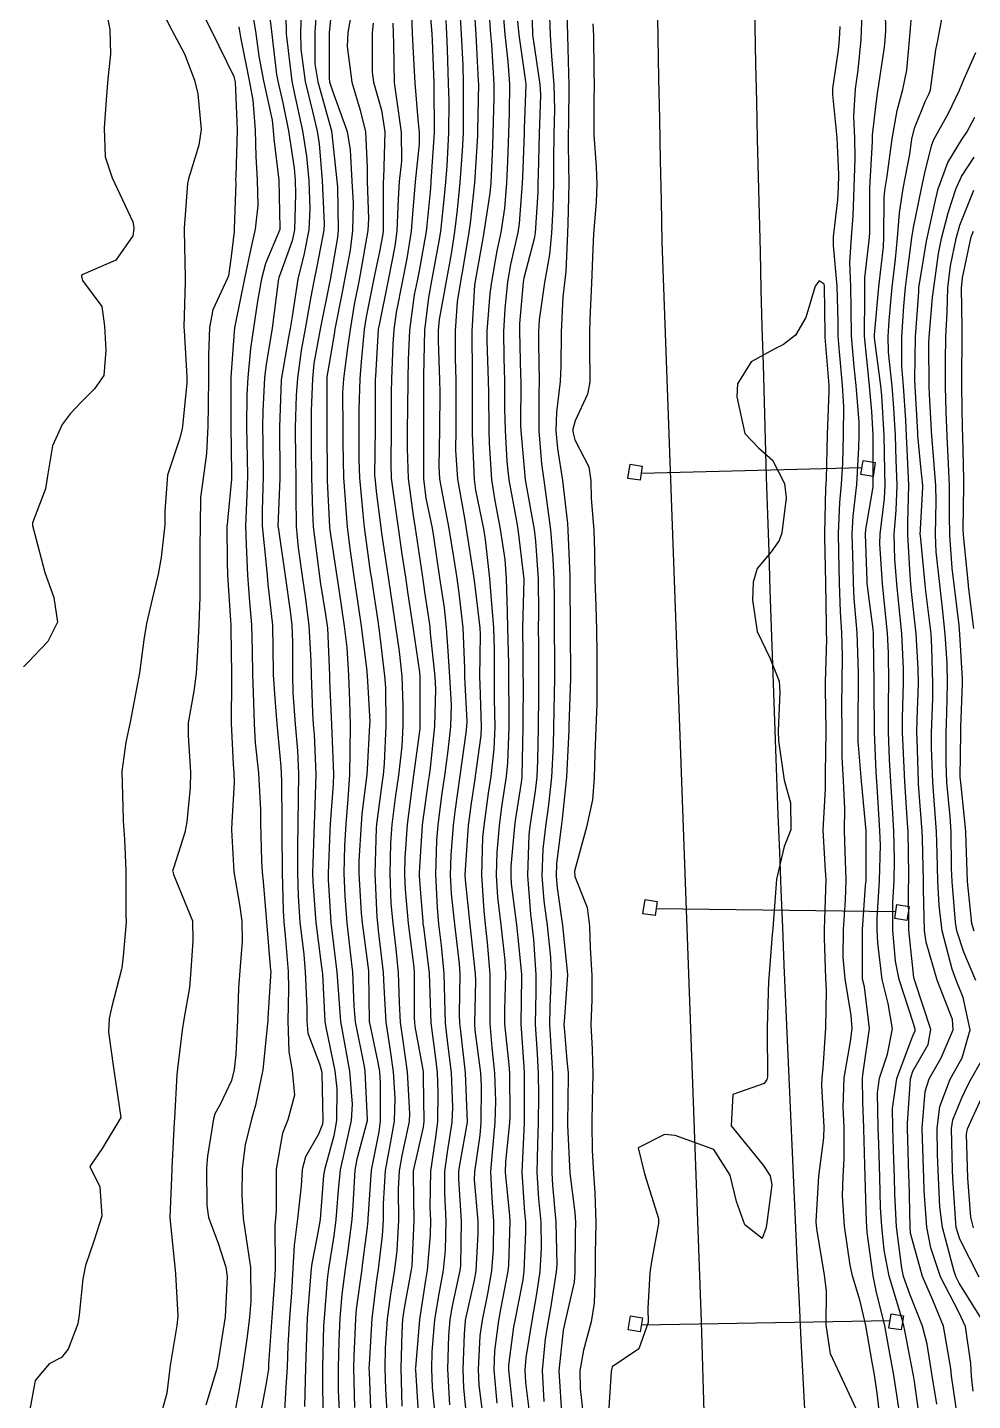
# Model space of a CAD drawing. Header units: metres. Extents: x 318500 to 325275, y 7408834 to 7428799.
# Drawn here: x 319927.1 to 319965.3, y 7411178.4 to 7411233.9 of the extents above; entities that cross this region are included whole.
import ezdxf

# ---------------------------------------------------------------- set-up
doc = ezdxf.new("R2010")
doc.units = ezdxf.units.M
doc.header["$MEASUREMENT"] = 0
for name, color, linetype in [('Curvas de Nivel 1m', 11, 'Continuous'), ('Curvas de Nivel 5m', 15, 'Continuous'), ('Linha Férrea', 20, 'Continuous'), ('Pórticos', 45, 'Continuous')]:
    doc.layers.add(name, color=color, linetype=linetype)

msp = doc.modelspace()

# ---------------------------------------------------------------- linework, layer by layer
at = {"layer": 'Curvas de Nivel 1m', "flags": 128}
for points, elevation in [([(319933.563, 7411235.705), (319934.543, 7411233.769), (319935.442, 7411231.917), (319935.487, 7411231.759), (319935.498, 7411231.7), (319935.583, 7411229.757), (319935.522, 7411227.889), (319935.519, 7411227.758), (319935.526, 7411227.62), (319935.466, 7411225.758), (319935.461, 7411225.656), (319935.343, 7411224.636), (319935.234, 7411223.858), (319935.193, 7411223.761), (319934.597, 7411222.487), (319934.463, 7411221.768), (319934.419, 7411220.643), (319934.425, 7411219.769), (319934.413, 7411218.618), (319934.388, 7411217.769), (319934.339, 7411216.669), (319934.217, 7411215.77), (319934.102, 7411214.886), (319934.079, 7411213.771), (319934.072, 7411212.885), (319934.066, 7411211.771), (319934.067, 7411210.865), (319934.028, 7411209.771), (319933.986, 7411208.922), (319933.916, 7411207.772), (319933.823, 7411207.059), (319933.605, 7411205.775), (319933.597, 7411205.263), (319933.698, 7411203.774), (319933.673, 7411203.161), (319933.543, 7411201.775), (319933.469, 7411201.34), (319933.012, 7411199.933), (319932.975, 7411199.816), (319932.971, 7411199.781), (319932.975, 7411199.746), (319933.009, 7411199.647), (319933.768, 7411197.772), (319933.787, 7411196.963), (319933.708, 7411195.773), (319933.656, 7411195.066), (319933.422, 7411193.775), (319933.356, 7411193.345), (319933.164, 7411191.777), (319933.135, 7411191.549), (319933.044, 7411189.778), (319933.033, 7411189.623), (319932.939, 7411187.779), (319932.931, 7411187.697), (319932.853, 7411185.78), (319932.851, 7411185.758), (319933.055, 7411183.777), (319933.085, 7411183.488), (319933.179, 7411181.776), (319933.137, 7411181.405), (319932.874, 7411179.779), (319932.858, 7411179.669), (319932.733, 7411178.658), (319932.494, 7411177.783)], 774), ([(319939.489, 7411235.555), (319939.302, 7411233.703), (319939.297, 7411231.848), (319939.316, 7411231.702), (319939.435, 7411231.342), (319940.03, 7411229.694), (319940.147, 7411228.948), (319940.221, 7411227.692), (319940.268, 7411226.8), (319940.248, 7411225.691), (319940.149, 7411224.891), (319939.925, 7411223.694), (319939.829, 7411223.191), (319939.538, 7411221.698), (319939.506, 7411221.499), (319939.288, 7411220.232), (319939.206, 7411219.776), (319939.202, 7411219.701), (319939.203, 7411217.748), (319939.207, 7411217.701), (319939.203, 7411217.654), (319939.226, 7411215.7), (319939.228, 7411215.558), (319939.317, 7411213.699), (319939.33, 7411213.566), (319939.609, 7411211.696), (319939.689, 7411211.171), (319939.911, 7411209.692), (319940.012, 7411208.817), (319940.082, 7411207.69), (319940.132, 7411206.662), (319940.15, 7411205.689), (319940.144, 7411204.624), (319940.129, 7411203.689), (319940.055, 7411202.69), (319939.972, 7411201.691), (319939.922, 7411200.795), (319939.898, 7411199.691), (319939.931, 7411198.76), (319940.017, 7411197.69), (319940.159, 7411196.501), (319940.244, 7411195.687), (319940.3, 7411194.326), (319940.361, 7411193.686), (319940.716, 7411191.878), (319940.747, 7411191.682), (319940.838, 7411189.723), (319940.834, 7411189.68), (319940.416, 7411188.125), (319940.339, 7411187.685), (319940.261, 7411186.26), (319940.222, 7411185.686), (319940.064, 7411184.435), (319939.952, 7411183.688), (319939.819, 7411182.656), (319939.735, 7411181.69), (319939.69, 7411180.761), (319939.669, 7411179.691), (319939.672, 7411178.755), (319939.715, 7411177.69)], 767), ([(319943.312, 7411235.476), (319943.453, 7411233.65), (319943.466, 7411233.372), (319943.532, 7411231.649), (319943.539, 7411231.548), (319943.547, 7411229.648), (319943.422, 7411227.681), (319943.42, 7411227.65), (319943.417, 7411227.622), (319943.384, 7411227.259), (319943.244, 7411225.77), (319943.228, 7411225.652), (319942.938, 7411224.054), (319942.86, 7411223.657), (319942.748, 7411223.082), (319942.549, 7411221.661), (319942.495, 7411220.459), (319942.482, 7411219.662), (319942.467, 7411218.457), (319942.463, 7411217.662), (319942.454, 7411216.874), (319942.497, 7411215.661), (319942.703, 7411214.162), (319942.787, 7411213.656), (319943.064, 7411211.76), (319943.078, 7411211.651), (319943.091, 7411211.573), (319943.164, 7411211.08), (319943.349, 7411209.845), (319943.371, 7411209.647), (319943.393, 7411209.4), (319943.583, 7411207.643), (319943.611, 7411207.144), (319943.562, 7411205.643), (319943.385, 7411203.957), (319943.344, 7411203.646), (319943.308, 7411203.405), (319943.072, 7411201.65), (319943.069, 7411201.621), (319943.03, 7411201.006), (319942.945, 7411199.717), (319942.946, 7411199.651), (319942.946, 7411199.588), (319943.002, 7411198.88), (319943.09, 7411197.747), (319943.098, 7411197.648), (319943.115, 7411197.521), (319943.345, 7411195.644), (319943.364, 7411195.234), (319943.416, 7411193.643), (319943.588, 7411192.312), (319943.668, 7411191.639), (319943.704, 7411190.832), (319943.681, 7411189.638), (319943.586, 7411188.923), (319943.397, 7411187.642), (319943.379, 7411186.186), (319943.404, 7411185.641), (319943.39, 7411185.073), (319943.268, 7411183.643), (319943.204, 7411183.233), (319942.956, 7411181.647), (319942.791, 7411179.69), (319942.789, 7411179.649), (319942.792, 7411179.607), (319942.923, 7411177.647)], 762), ([(319945.711, 7411235.395), (319945.836, 7411233.616), (319945.868, 7411233.211), (319945.96, 7411231.615), (319945.964, 7411231.083), (319945.926, 7411229.615), (319945.909, 7411229.111), (319945.838, 7411227.616), (319945.8, 7411227.2), (319945.565, 7411225.618), (319945.532, 7411225.443), (319945.342, 7411224.398), (319945.227, 7411223.726), (319945.208, 7411223.622), (319945.188, 7411223.482), (319945.072, 7411221.624), (319945.082, 7411219.824), (319945.085, 7411219.623), (319945.088, 7411217.787), (319945.086, 7411217.622), (319945.087, 7411217.461), (319945.163, 7411215.621), (319945.224, 7411215.19), (319945.545, 7411213.617), (319945.614, 7411213.196), (319945.792, 7411211.614), (319945.847, 7411210.929), (319945.95, 7411209.612), (319945.982, 7411208.767), (319945.979, 7411207.611), (319945.984, 7411206.734), (319946.005, 7411205.611), (319945.97, 7411204.722), (319945.837, 7411203.612), (319945.738, 7411202.935), (319945.559, 7411201.615), (319945.513, 7411201.135), (319945.467, 7411199.615), (319945.554, 7411198.173), (319945.618, 7411197.614), (319945.7, 7411196.892), (319945.806, 7411195.612), (319945.806, 7411194.752), (319945.804, 7411193.611), (319945.888, 7411192.643), (319945.993, 7411191.609), (319946.031, 7411190.47), (319946.009, 7411189.609), (319945.91, 7411188.564), (319945.834, 7411187.61), (319945.88, 7411186.569), (319945.949, 7411185.609), (319945.94, 7411184.482), (319945.871, 7411183.609), (319945.71, 7411182.687), (319945.491, 7411181.613), (319945.399, 7411180.979), (319945.335, 7411179.614), (319945.362, 7411178.992), (319945.528, 7411177.612)], 758), ([(319963.228, 7411177.375), (319962.984, 7411179.14), (319962.944, 7411179.378), (319962.76, 7411180.343), (319962.589, 7411181.204), (319962.554, 7411181.383), (319962.468, 7411181.692), (319961.96, 7411183.393), (319961.759, 7411184.453), (319961.658, 7411185.398), (319961.61, 7411186.171), (319961.58, 7411187.399), (319961.541, 7411188.728), (319961.521, 7411189.4), (319961.491, 7411190.812), (319961.574, 7411191.4), (319961.893, 7411192.369), (319962.09, 7411193.393), (319961.92, 7411194.421), (319961.682, 7411195.399), (319961.5, 7411196.884), (319961.468, 7411197.403), (319961.471, 7411197.879), (319961.573, 7411199.402), (319961.606, 7411200.827), (319961.588, 7411201.402), (319961.481, 7411202.986), (319961.454, 7411203.404), (319961.432, 7411203.763), (319961.36, 7411205.406), (319961.353, 7411207.17), (319961.353, 7411207.407), (319961.332, 7411209.222), (319961.322, 7411209.407), (319961.308, 7411209.564), (319961.163, 7411210.687), (319961.082, 7411211.324), (319961.075, 7411211.411), (319961.074, 7411211.509), (319961.002, 7411213.413), (319961.015, 7411213.601), (319961.22, 7411214.772), (319961.312, 7411215.326), (319961.317, 7411215.409), (319961.316, 7411215.494), (319961.316, 7411217.409), (319961.264, 7411218.365), (319961.162, 7411219.412), (319961.144, 7411219.55), (319960.963, 7411221.415), (319960.978, 7411223.067), (319960.975, 7411223.415), (319960.974, 7411223.776), (319961.164, 7411225.413), (319961.171, 7411225.604), (319961.177, 7411227.413), (319961.284, 7411229.287), (319961.281, 7411229.412), (319961.283, 7411229.541), (319961.431, 7411230.817), (319961.504, 7411231.344), (319961.517, 7411231.409), (319961.769, 7411233.102), (319961.804, 7411233.405), (319961.824, 7411233.755), (319961.793, 7411235.405)], 754), ([(319936.808, 7411235.065), (319936.973, 7411233.737), (319937.172, 7411232.006), (319937.224, 7411231.733), (319937.427, 7411230.853), (319937.658, 7411229.726), (319937.884, 7411228.212), (319937.93, 7411227.722), (319937.947, 7411227.156), (319937.896, 7411225.722), (319937.808, 7411225.268), (319937.333, 7411223.96), (319937.271, 7411223.791), (319937.252, 7411223.731), (319937.243, 7411223.645), (319937.001, 7411221.735), (319936.756, 7411220.27), (319936.693, 7411219.739), (319936.623, 7411218.376), (319936.61, 7411217.74), (319936.624, 7411217.12), (319936.634, 7411215.739), (319936.59, 7411214.359), (319936.597, 7411213.739), (319936.755, 7411212.157), (319936.79, 7411211.736), (319936.821, 7411211.39), (319937.004, 7411209.732), (319937.038, 7411207.814), (319937.036, 7411207.731), (319937.105, 7411206.754), (319937.186, 7411205.729), (319937.352, 7411204.005), (319937.363, 7411203.726), (319937.368, 7411203.423), (319937.385, 7411201.725), (319937.389, 7411201.371), (319937.407, 7411199.724), (319937.441, 7411198.17), (319937.471, 7411197.723), (319937.526, 7411197.178), (319937.638, 7411195.72), (319937.658, 7411195.01), (319937.625, 7411193.72), (319937.67, 7411192.471), (319937.806, 7411191.717), (319937.896, 7411190.714), (319937.627, 7411189.719), (319937.413, 7411189.181), (319937.162, 7411187.725), (319937.152, 7411186.044), (319937.127, 7411185.726), (319937.108, 7411185.443), (319937.12, 7411183.725), (319937.108, 7411183.413), (319936.986, 7411181.727), (319936.854, 7411179.831), (319936.848, 7411179.729), (319936.842, 7411179.635), (319936.739, 7411178.992), (319936.536, 7411177.92)], 771), ([(319938.819, 7411235.046), (319938.721, 7411233.711), (319938.728, 7411232.434), (319938.844, 7411231.709), (319939.395, 7411229.715), (319939.399, 7411229.7), (319939.409, 7411229.606), (319939.615, 7411227.698), (319939.634, 7411227.45), (319939.671, 7411225.697), (319939.645, 7411225.407), (319939.342, 7411223.7), (319939.329, 7411223.639), (319938.944, 7411221.705), (319938.689, 7411220.309), (319938.622, 7411219.71), (319938.58, 7411218.39), (319938.568, 7411217.71), (319938.57, 7411217.036), (319938.594, 7411215.71), (319938.624, 7411214.293), (319938.657, 7411213.708), (319938.866, 7411212.013), (319938.912, 7411211.704), (319938.944, 7411211.48), (319939.155, 7411210.16), (319939.226, 7411209.699), (319939.236, 7411209.612), (319939.312, 7411207.698), (319939.321, 7411207.493), (319939.393, 7411205.697), (319939.408, 7411205.376), (319939.482, 7411203.696), (319939.471, 7411203.289), (319939.35, 7411201.697), (319939.334, 7411201.399), (319939.264, 7411199.697), (319939.267, 7411199.438), (319939.373, 7411197.696), (319939.421, 7411197.258), (319939.619, 7411195.693), (319939.668, 7411194.974), (319939.766, 7411193.692), (319939.949, 7411192.66), (319940.12, 7411191.688), (319940.227, 7411190.349), (319940.189, 7411189.687), (319939.952, 7411188.601), (319939.751, 7411187.691), (319939.662, 7411186.871), (319939.576, 7411185.693), (319939.49, 7411185.023), (319939.282, 7411183.695), (319939.227, 7411183.262), (319939.098, 7411181.697), (319939.08, 7411181.384), (319939.032, 7411179.697), (319939.032, 7411179.411), (319939.051, 7411177.697)], 768), ([(319940.272, 7411234.902), (319940.062, 7411233.694), (319940.03, 7411233.126), (319940.214, 7411231.692), (319940.555, 7411230.556), (319940.779, 7411229.686), (319940.843, 7411228.238), (319940.847, 7411227.685), (319940.894, 7411226.158), (319940.866, 7411225.685), (319940.643, 7411224.384), (319940.511, 7411223.688), (319940.313, 7411222.697), (319940.146, 7411221.692), (319940.041, 7411220.95), (319939.879, 7411219.694), (319939.845, 7411219.12), (319939.851, 7411217.694), (319939.855, 7411217.083), (319939.889, 7411215.693), (319939.931, 7411214.982), (319940.035, 7411213.692), (319940.149, 7411212.727), (319940.302, 7411211.689), (319940.507, 7411210.336), (319940.598, 7411209.686), (319940.818, 7411207.99), (319940.844, 7411207.683), (319940.943, 7411205.831), (319940.941, 7411205.681), (319940.846, 7411203.908), (319940.826, 7411203.682), (319940.63, 7411202.1), (319940.592, 7411201.684), (319940.507, 7411200.196), (319940.506, 7411199.685), (319940.598, 7411198.08), (319940.636, 7411197.684), (319940.892, 7411195.75), (319940.897, 7411195.681), (319940.922, 7411193.688), (319940.93, 7411193.645), (319941.278, 7411192.039), (319941.333, 7411191.674), (319941.363, 7411191.214), (319941.372, 7411189.673), (319941.312, 7411189.235), (319941.006, 7411187.678), (319940.871, 7411185.72), (319940.872, 7411185.679), (319940.869, 7411185.64), (319940.824, 7411185.265), (319940.643, 7411183.841), (319940.623, 7411183.682), (319940.399, 7411182.061), (319940.364, 7411181.684), (319940.296, 7411180.143), (319940.289, 7411179.685), (319940.323, 7411178.087)], 766), ([(319945.133, 7411235.272), (319945.233, 7411233.624), (319945.337, 7411231.726), (319945.341, 7411231.621), (319945.308, 7411229.725), (319945.304, 7411229.622), (319945.301, 7411229.514), (319945.178, 7411227.623), (319945.001, 7411225.989), (319944.954, 7411225.626), (319944.729, 7411224.239), (319944.62, 7411223.631), (319944.488, 7411222.799), (319944.394, 7411221.634), (319944.4, 7411220.527), (319944.424, 7411219.633), (319944.431, 7411218.464), (319944.423, 7411217.632), (319944.418, 7411216.809), (319944.496, 7411215.631), (319944.775, 7411214.057), (319944.852, 7411213.625), (319945.156, 7411211.634), (319945.169, 7411211.536), (319945.394, 7411209.618), (319945.409, 7411209.355), (319945.391, 7411207.617), (319945.395, 7411207.338), (319945.448, 7411205.616), (319945.433, 7411205.27), (319945.208, 7411203.619), (319945.191, 7411203.496), (319945.054, 7411202.525), (319944.943, 7411201.72), (319944.931, 7411201.622), (319944.803, 7411199.833), (319944.794, 7411199.623), (319944.807, 7411199.422), (319944.99, 7411197.62), (319945.213, 7411195.617), (319945.219, 7411195.354), (319945.177, 7411193.618), (319945.195, 7411193.349), (319945.42, 7411191.615), (319945.451, 7411191.065), (319945.435, 7411189.614), (319945.392, 7411189.095), (319945.178, 7411187.617), (319945.175, 7411187.289), (319945.318, 7411185.615), (319945.322, 7411185.116), (319945.233, 7411183.616), (319945.172, 7411183.239), (319944.805, 7411181.62), (319944.799, 7411181.591), (319944.764, 7411181.057), (319944.708, 7411179.621), (319944.739, 7411178.874), (319944.864, 7411177.619)], 759), ([(319948.902, 7411234.997), (319948.943, 7411233.578), (319948.99, 7411232.034), (319949.004, 7411231.577), (319948.987, 7411230.006), (319948.975, 7411229.577), (319948.972, 7411229.143), (319949.004, 7411227.576), (319948.964, 7411225.978), (319948.951, 7411225.576), (319948.881, 7411224.033), (319948.825, 7411223.578), (319948.751, 7411223.006), (319948.689, 7411221.579), (319948.681, 7411220.187), (319948.65, 7411219.579), (319948.496, 7411218.347), (319948.468, 7411217.582), (319948.542, 7411216.879), (319948.738, 7411215.577), (319948.942, 7411213.836), (319948.963, 7411213.574), (319949.038, 7411211.706), (319949.04, 7411211.572), (319949.046, 7411211.449), (319949.054, 7411209.571), (319949.069, 7411207.623), (319949.068, 7411207.571), (319949.003, 7411205.659), (319949.002, 7411205.571), (319949, 7411205.482), (319948.902, 7411203.573), (319948.726, 7411201.893), (319948.685, 7411201.575), (319948.507, 7411200.088), (319948.484, 7411199.578), (319948.527, 7411199.099), (319948.739, 7411197.574), (319948.939, 7411195.592), (319948.94, 7411195.57), (319948.806, 7411193.698), (319948.801, 7411193.572), (319948.809, 7411193.452), (319948.915, 7411192.118), (319948.966, 7411191.625), (319948.971, 7411191.569), (319948.968, 7411191.51), (319948.94, 7411189.569), (319948.941, 7411189.508), (319949.041, 7411187.567), (319949.238, 7411185.968), (319949.265, 7411185.563), (319949.257, 7411185.13), (319949.247, 7411183.563), (319949.209, 7411183.148), (319948.851, 7411181.569), (319948.766, 7411181.206), (319948.601, 7411179.572), (319948.722, 7411177.676)], 753), ([(319930.267, 7411234.618), (319930.423, 7411233.826), (319930.458, 7411232.821), (319930.355, 7411231.826), (319930.276, 7411230.979), (319930.201, 7411229.828), (319930.241, 7411228.67), (319930.519, 7411227.823), (319931.363, 7411226.036), (319931.399, 7411225.809), (319931.4, 7411225.769), (319931.355, 7411225.479), (319930.668, 7411224.492), (319929.331, 7411223.913), (319929.293, 7411223.878), (319929.284, 7411223.84), (319929.328, 7411223.669), (319930.105, 7411222.615), (319930.218, 7411221.826), (319930.269, 7411220.852), (319930.193, 7411219.826), (319929.814, 7411219.29), (319929.264, 7411218.742), (319928.829, 7411218.272), (319928.498, 7411217.848), (319928.116, 7411216.977), (319927.927, 7411215.853), (319927.829, 7411215.246), (319927.307, 7411213.859), (319927.304, 7411213.753), (319927.796, 7411211.854), (319928.166, 7411210.844), (319928.311, 7411209.848), (319927.919, 7411209.072), (319927.126, 7411208.229), (319926.942, 7411208.044)], 776), ([(319936.196, 7411234.468), (319936.325, 7411233.747), (319936.453, 7411232.747), (319936.651, 7411231.742), (319936.994, 7411230.159), (319937.038, 7411229.736), (319937.066, 7411229.394), (319937.268, 7411227.732), (319937.313, 7411225.778), (319937.305, 7411225.731), (319936.725, 7411224.353), (319936.569, 7411223.741), (319936.41, 7411222.833), (319936.236, 7411221.746), (319936.122, 7411220.923), (319936.007, 7411219.749), (319935.977, 7411219.042), (319935.964, 7411217.749), (319935.989, 7411216.5), (319935.997, 7411215.748), (319935.966, 7411215.001), (319935.921, 7411213.749), (319935.941, 7411212.996), (319935.999, 7411211.748), (319936.078, 7411210.665), (319936.161, 7411209.745), (319936.189, 7411208.69), (319936.204, 7411207.744), (319936.246, 7411206.6), (319936.264, 7411205.742), (319936.314, 7411204.973), (319936.445, 7411203.739), (319936.525, 7411202.261), (319936.53, 7411201.738), (319936.56, 7411200.193), (319936.595, 7411199.736), (319936.634, 7411199.363), (319936.764, 7411197.733), (319936.932, 7411195.758), (319936.937, 7411195.73), (319936.824, 7411193.839), (319936.818, 7411193.732), (319936.813, 7411193.616), (319936.62, 7411191.734), (319936.322, 7411190.305), (319936.156, 7411189.741), (319935.903, 7411188.706), (319935.778, 7411187.746), (319935.767, 7411186.674), (319935.829, 7411185.745), (319936.003, 7411184.551), (319936.114, 7411183.74), (319936.129, 7411182.39), (319936.078, 7411181.74), (319935.982, 7411180.961), (319935.81, 7411179.744), (319935.656, 7411178.827), (319935.456, 7411177.749)], 772), ([(319938.172, 7411234.415), (319938.138, 7411233.72), (319938.152, 7411233.027), (319938.338, 7411231.717), (319938.627, 7411230.506), (319938.815, 7411229.709), (319938.892, 7411229.195), (319939.022, 7411227.706), (319939.107, 7411225.961), (319939.088, 7411225.704), (319938.809, 7411224.237), (319938.693, 7411223.71), (319938.554, 7411222.943), (319938.337, 7411221.715), (319938.176, 7411220.837), (319938.016, 7411219.719), (319937.968, 7411219.021), (319937.933, 7411217.72), (319937.938, 7411216.42), (319937.952, 7411215.719), (319937.957, 7411214.981), (319937.972, 7411213.718), (319938.05, 7411212.855), (319938.217, 7411211.714), (319938.338, 7411210.889), (319938.479, 7411209.71), (319938.556, 7411208.281), (319938.569, 7411207.708), (319938.625, 7411206.179), (319938.656, 7411205.707), (319938.69, 7411205.31), (319938.762, 7411203.705), (319938.716, 7411202.034), (319938.699, 7411201.705), (319938.637, 7411200.085), (319938.635, 7411199.706), (319938.644, 7411199.343), (319938.766, 7411197.703), (319938.966, 7411196.113), (319939.025, 7411195.699), (319939.031, 7411195.627), (319939.129, 7411193.698), (319939.165, 7411193.46), (319939.538, 7411191.694), (319939.616, 7411190.976), (319939.601, 7411189.693), (319939.489, 7411189.076), (319939.113, 7411187.697), (319939.074, 7411187.472), (319938.939, 7411185.699), (319938.926, 7411185.602), (319938.82, 7411185.018), (319938.603, 7411183.903), (319938.576, 7411183.703), (319938.445, 7411182.035), (319938.418, 7411181.705), (319938.398, 7411181.337), (319938.347, 7411179.706), (319938.308, 7411178.124)], 769), ([(319942.617, 7411234.798), (319942.663, 7411233.662), (319942.733, 7411232.379), (319942.763, 7411231.66), (319942.892, 7411230.184), (319942.949, 7411229.657), (319942.947, 7411229.199), (319942.782, 7411227.659), (319942.676, 7411226.354), (319942.616, 7411225.661), (319942.45, 7411224.557), (319942.273, 7411223.666), (319942.014, 7411222.367), (319941.916, 7411221.671), (319941.881, 7411221.092), (319941.823, 7411219.672), (319941.81, 7411219.134), (319941.809, 7411217.672), (319941.793, 7411216.229), (319941.816, 7411215.671), (319941.901, 7411214.989), (319942.095, 7411213.667), (319942.248, 7411212.6), (319942.387, 7411211.662), (319942.487, 7411210.984), (319942.686, 7411209.657), (319942.956, 7411207.819), (319942.97, 7411207.652), (319942.975, 7411205.768), (319942.973, 7411205.652), (319942.967, 7411205.53), (319942.721, 7411203.655), (319942.522, 7411202.184), (319942.463, 7411201.659), (319942.366, 7411200.314), (319942.346, 7411199.66), (319942.376, 7411199.032), (319942.501, 7411197.657), (319942.725, 7411195.892), (319942.739, 7411195.653), (319942.741, 7411193.845), (319942.752, 7411193.653), (319942.773, 7411193.497), (319942.921, 7411192.704), (319943.082, 7411191.817), (319943.102, 7411191.647), (319943.112, 7411191.441), (319943.128, 7411189.646), (319943.103, 7411189.42), (319942.861, 7411188.357), (319942.725, 7411187.779), (319942.703, 7411187.652), (319942.695, 7411187.499), (319942.728, 7411185.652), (319942.647, 7411183.807), (319942.627, 7411183.653), (319942.332, 7411182.101), (319942.273, 7411181.657), (319942.237, 7411181.13), (319942.203, 7411179.658), (319942.248, 7411178.136)], 763), ([(319946.321, 7411234.772), (319946.414, 7411233.611), (319946.537, 7411232.526), (319946.597, 7411231.608), (319946.582, 7411230.449), (319946.558, 7411229.609), (319946.519, 7411228.489), (319946.476, 7411227.609), (319946.391, 7411226.594), (319946.243, 7411225.611), (319946.09, 7411224.872), (319945.864, 7411223.615), (319945.803, 7411223.138), (319945.688, 7411221.616), (319945.685, 7411221.235), (319945.736, 7411219.615), (319945.745, 7411219.143), (319945.759, 7411217.615), (319945.777, 7411217.083), (319945.876, 7411215.614), (319945.995, 7411214.836), (319946.226, 7411213.61), (319946.406, 7411212.383), (319946.465, 7411211.607), (319946.501, 7411210.262), (319946.523, 7411209.606), (319946.561, 7411208.173), (319946.563, 7411207.606), (319946.569, 7411206.135), (319946.57, 7411205.605), (319946.524, 7411204.157), (319946.47, 7411203.606), (319946.281, 7411202.378), (319946.185, 7411201.609), (319946.088, 7411200.546), (319946.06, 7411199.61), (319946.115, 7411198.723), (319946.244, 7411197.607), (319946.405, 7411196.169), (319946.434, 7411195.605), (319946.392, 7411194.152), (319946.402, 7411193.605), (319946.572, 7411191.945), (319946.598, 7411191.603), (319946.61, 7411189.877), (319946.598, 7411189.603), (319946.441, 7411188.02), (319946.428, 7411187.604), (319946.593, 7411185.842), (319946.607, 7411185.602), (319946.562, 7411183.844), (319946.536, 7411183.603), (319946.253, 7411182.13), (319946.155, 7411181.606), (319945.987, 7411180.379), (319945.964, 7411179.608), (319946.08, 7411178.256)], 757), ([(319948.22, 7411234.332), (319948.24, 7411233.588), (319948.292, 7411232.753), (319948.398, 7411231.586), (319948.42, 7411230.59), (319948.386, 7411229.585), (319948.373, 7411228.559), (319948.379, 7411227.585), (319948.349, 7411226.611), (319948.301, 7411225.586), (319948.211, 7411224.724), (319948.009, 7411223.59), (319947.795, 7411222.073), (319947.77, 7411221.593), (319947.773, 7411221.123), (319947.799, 7411219.592), (319947.783, 7411219.082), (319947.779, 7411217.592), (319947.897, 7411216.25), (319947.985, 7411215.589), (319948.115, 7411214.688), (319948.259, 7411213.584), (319948.357, 7411212.408), (319948.398, 7411211.582), (319948.408, 7411210.827), (319948.409, 7411209.581), (319948.42, 7411208.291), (319948.417, 7411207.581), (319948.394, 7411206.287), (319948.381, 7411205.581), (319948.368, 7411204.866), (319948.303, 7411203.582), (319948.18, 7411202.457), (319948.059, 7411201.585), (319947.948, 7411200.665), (319947.906, 7411199.587), (319947.987, 7411198.572), (319948.121, 7411197.583), (319948.253, 7411196.298), (319948.284, 7411195.58), (319948.233, 7411194.289), (319948.22, 7411193.581), (319948.257, 7411192.914), (319948.334, 7411191.579), (319948.344, 7411190.123), (319948.339, 7411189.578), (319948.317, 7411188.119), (319948.313, 7411187.578), (319948.344, 7411187.076), (319948.478, 7411185.575), (319948.508, 7411183.871), (319948.485, 7411183.575), (319948.251, 7411182.105), (319948.161, 7411181.579), (319948.041, 7411180.859), (319947.918, 7411179.582), (319947.991, 7411178.322)], 754), ([(319962.4, 7411177.709), (319962.146, 7411179.389), (319961.939, 7411180.569), (319961.779, 7411181.395), (319961.452, 7411182.739), (319961.307, 7411183.402), (319961.076, 7411185.157), (319961.053, 7411185.407), (319961.039, 7411185.614), (319960.987, 7411187.408), (319960.933, 7411189.355), (319960.931, 7411189.409), (319960.895, 7411190.427), (319960.88, 7411191.41), (319960.912, 7411191.636), (319961.164, 7411193.406), (319960.955, 7411195.097), (319960.886, 7411195.411), (319960.876, 7411195.496), (319960.874, 7411197.412), (319961.008, 7411199.181), (319961.023, 7411199.41), (319961.032, 7411200.877), (319961.031, 7411201.401), (319960.837, 7411203.413), (319960.711, 7411205.041), (319960.7, 7411205.416), (319960.703, 7411205.809), (319960.72, 7411207.416), (319960.725, 7411207.817), (319960.661, 7411209.417), (319960.547, 7411210.802), (319960.515, 7411211.42), (319960.498, 7411212.102), (319960.461, 7411213.421), (319960.5, 7411214.132), (319960.646, 7411215.419), (319960.738, 7411216.911), (319960.75, 7411217.417), (319960.745, 7411217.931), (319960.622, 7411219.42), (319960.539, 7411220.174), (319960.432, 7411221.423), (319960.427, 7411222.529), (319960.412, 7411223.424), (319960.37, 7411224.399), (319960.437, 7411225.424), (319960.509, 7411226.287), (319960.544, 7411227.423), (319960.587, 7411228.607), (319960.574, 7411229.423), (319960.529, 7411230.318), (319960.6, 7411231.423), (319960.704, 7411232.169), (319960.829, 7411233.42), (319960.883, 7411234.818)], 753), ([(319964.725, 7411177.702), (319964.487, 7411179.363), (319964.451, 7411179.665), (319964.155, 7411181.366), (319963.73, 7411182.427), (319963.313, 7411183.375), (319962.826, 7411185.137), (319962.803, 7411185.38), (319962.762, 7411187.295), (319962.761, 7411187.381), (319962.758, 7411187.475), (319962.697, 7411189.383), (319962.698, 7411189.567), (319962.816, 7411191.381), (319962.913, 7411191.689), (319963.532, 7411192.766), (319963.643, 7411193.373), (319962.994, 7411195.345), (319962.979, 7411195.38), (319962.961, 7411195.475), (319962.752, 7411197.384), (319962.74, 7411199.116), (319962.751, 7411199.384), (319962.757, 7411199.641), (319962.726, 7411201.385), (319962.706, 7411201.724), (319962.596, 7411203.387), (319962.524, 7411204.828), (319962.505, 7411205.389), (319962.505, 7411205.983), (319962.541, 7411207.389), (319962.54, 7411207.978), (319962.466, 7411209.39), (319962.347, 7411210.577), (319962.263, 7411211.394), (319962.187, 7411212.393), (319962.168, 7411213.395), (319962.238, 7411214.372), (319962.277, 7411215.394), (319962.246, 7411216.4), (319962.209, 7411217.396), (319962.153, 7411218.51), (319962.075, 7411219.398), (319961.935, 7411220.766), (319961.915, 7411221.401), (319961.961, 7411222.045), (319962.086, 7411223.399), (319962.218, 7411224.526), (319962.302, 7411225.396), (319962.372, 7411226.398), (319962.522, 7411227.393), (319962.791, 7411228.776), (319962.883, 7411229.388), (319962.98, 7411229.823), (319963.433, 7411230.935), (319963.579, 7411231.237), (319963.628, 7411231.378), (319963.849, 7411232.991), (319963.93, 7411233.375), (319964.177, 7411234.679)], 756), ([(319935.644, 7411233.93), (319935.678, 7411233.757), (319935.712, 7411233.511), (319936.072, 7411231.751), (319936.217, 7411230.96), (319936.311, 7411229.746), (319936.334, 7411228.681), (319936.394, 7411227.745), (319936.422, 7411226.697), (319936.304, 7411225.746), (319936.129, 7411224.968), (319935.881, 7411223.752), (319935.512, 7411221.957), (319935.469, 7411221.758), (319935.456, 7411221.61), (319935.322, 7411219.759), (319935.319, 7411219.72), (319935.321, 7411217.759), (319935.356, 7411215.883), (319935.357, 7411215.758), (319935.352, 7411215.635), (319935.205, 7411214.089), (319935.17, 7411213.791), (319935.169, 7411213.76), (319935.177, 7411212.26), (319935.192, 7411211.76), (319935.309, 7411209.915), (319935.318, 7411209.757), (319935.326, 7411209.579), (319935.348, 7411207.757), (319935.346, 7411207.527), (319935.338, 7411205.756), (319935.419, 7411204.1), (319935.45, 7411203.754), (319935.457, 7411203.361), (319935.361, 7411201.755), (319935.347, 7411201.444), (319935.446, 7411199.753), (319935.672, 7411198.425), (319935.768, 7411197.748), (319935.782, 7411196.944), (319935.689, 7411195.749), (319935.637, 7411195.062), (319935.591, 7411193.75), (319935.522, 7411192.357), (319935.465, 7411191.752), (319935.35, 7411191.307), (319934.889, 7411190.334), (319934.684, 7411189.961), (319934.622, 7411189.763), (319934.379, 7411188.243), (319934.346, 7411187.765), (319934.349, 7411186.251), (319934.426, 7411185.764), (319934.815, 7411184.729), (319935.127, 7411183.755), (319935.172, 7411183.377), (319935.095, 7411181.755), (319934.786, 7411179.796), (319934.783, 7411179.76), (319934.776, 7411179.733), (319934.748, 7411179.608), (319934.309, 7411178.181)], 773), ([(319941.882, 7411234.082), (319941.89, 7411233.674), (319941.908, 7411233.229), (319941.938, 7411231.673), (319942.009, 7411231.094), (319942.219, 7411229.668), (319942.224, 7411228.493), (319942.139, 7411227.669), (319942.093, 7411226.956), (319942.042, 7411225.67), (319941.965, 7411225.057), (319941.689, 7411223.675), (319941.311, 7411221.804), (319941.292, 7411221.699), (319941.288, 7411221.68), (319941.171, 7411219.792), (319941.162, 7411219.681), (319941.159, 7411217.773), (319941.159, 7411217.681), (319941.14, 7411215.772), (319941.145, 7411215.681), (319941.22, 7411215.025), (319941.396, 7411213.677), (319941.427, 7411213.446), (319941.691, 7411211.672), (319941.882, 7411210.394), (319941.989, 7411209.667), (319942.134, 7411208.666), (319942.237, 7411207.663), (319942.282, 7411206.483), (319942.286, 7411205.662), (319942.239, 7411204.82), (319942.104, 7411203.664), (319941.977, 7411202.745), (319941.845, 7411201.668), (319941.782, 7411200.915), (319941.751, 7411199.669), (319941.801, 7411198.471), (319941.878, 7411197.667), (319942.006, 7411196.633), (319942.101, 7411195.663), (319942.134, 7411194.47), (319942.175, 7411193.661), (319942.272, 7411193.008), (319942.464, 7411191.657), (319942.559, 7411189.981), (319942.536, 7411189.655), (319942.248, 7411188.27), (319942.139, 7411187.661), (319942.099, 7411186.917), (319942.112, 7411185.661), (319942.046, 7411184.427), (319941.948, 7411183.663), (319941.78, 7411182.671), (319941.654, 7411181.667), (319941.574, 7411180.484), (319941.557, 7411179.668), (319941.576, 7411178.829), (319941.654, 7411177.666)], 764), ([(319944.017, 7411234.184), (319944.05, 7411233.641), (319944.081, 7411233.02), (319944.123, 7411231.64), (319944.139, 7411230.929), (319944.134, 7411229.639), (319944.06, 7411228.304), (319944.005, 7411227.641), (319943.951, 7411227.072), (319943.802, 7411225.643), (319943.745, 7411225.253), (319943.447, 7411223.648), (319943.323, 7411222.983), (319943.156, 7411221.652), (319943.124, 7411219.811), (319943.126, 7411219.652), (319943.12, 7411217.784), (319943.12, 7411217.652), (319943.117, 7411217.52), (319943.124, 7411215.652), (319943.218, 7411214.869), (319943.47, 7411213.646), (319943.527, 7411213.313), (319943.773, 7411211.641), (319943.952, 7411210.432), (319944.037, 7411209.637), (319944.099, 7411208.672), (319944.175, 7411207.634), (319944.234, 7411206.502), (319944.213, 7411205.633), (319944.108, 7411204.662), (319943.964, 7411203.637), (319943.853, 7411202.843), (319943.704, 7411201.64), (319943.648, 7411201.023), (319943.606, 7411199.641), (319943.666, 7411198.309), (319943.731, 7411197.639), (319943.838, 7411196.776), (319943.946, 7411195.635), (319943.965, 7411194.615), (319943.994, 7411193.634), (319944.095, 7411192.806), (319944.235, 7411191.63), (319944.292, 7411190.226), (319944.263, 7411189.629), (319944.079, 7411188.415), (319943.968, 7411187.633), (319943.964, 7411186.756), (319944.021, 7411185.632), (319944.001, 7411184.443), (319943.914, 7411183.633), (319943.74, 7411182.681), (319943.57, 7411181.638), (319943.457, 7411180.339), (319943.442, 7411179.64), (319943.474, 7411178.904), (319943.592, 7411177.637)], 761), ([(319946.925, 7411234.156), (319946.975, 7411233.605), (319947.238, 7411231.807), (319947.253, 7411231.602), (319947.198, 7411229.817), (319947.194, 7411229.602), (319947.131, 7411227.864), (319947.118, 7411227.603), (319946.995, 7411225.974), (319946.939, 7411225.604), (319946.637, 7411224.311), (319946.515, 7411223.608), (319946.405, 7411222.523), (319946.359, 7411221.61), (319946.367, 7411220.536), (319946.392, 7411219.609), (319946.395, 7411218.477), (319946.419, 7411217.608), (319946.493, 7411216.351), (319946.576, 7411215.607), (319946.881, 7411213.927), (319946.936, 7411213.603), (319947.171, 7411211.691), (319947.176, 7411211.6), (319947.165, 7411211.07), (319947.119, 7411209.632), (319947.121, 7411209.6), (319947.134, 7411208.544), (319947.143, 7411207.6), (319947.147, 7411207.572), (319947.136, 7411205.599), (319947.101, 7411203.63), (319947.1, 7411203.6), (319947.097, 7411203.572), (319947.067, 7411203.369), (319946.824, 7411201.822), (319946.796, 7411201.602), (319946.659, 7411199.96), (319946.65, 7411199.604), (319946.67, 7411199.267), (319946.877, 7411197.601), (319946.976, 7411196.694), (319947.08, 7411195.598), (319947.082, 7411195.475), (319947.052, 7411193.598), (319947.176, 7411191.86), (319947.195, 7411191.596), (319947.197, 7411191.304), (319947.188, 7411189.595), (319947.174, 7411189.297), (319947.102, 7411187.596), (319947.21, 7411185.971), (319947.243, 7411185.594), (319947.25, 7411185.168), (319947.185, 7411183.594), (319947.139, 7411183.251), (319946.813, 7411181.599), (319946.767, 7411181.347), (319946.561, 7411179.793), (319946.562, 7411179.602), (319946.727, 7411178.1)], 756), ([(319949.965, 7411234.053), (319949.997, 7411233.562), (319950.015, 7411232.128), (319950.021, 7411231.561), (319950.007, 7411230.986), (319950.012, 7411229.561), (319950.109, 7411228.271), (319950.135, 7411227.559), (319950.105, 7411226.833), (319950.002, 7411225.56), (319949.965, 7411224.946), (319949.922, 7411223.561), (319949.854, 7411222.1), (319949.838, 7411221.562), (319949.834, 7411221.03), (319949.844, 7411219.562), (319949.761, 7411219.074), (319949.256, 7411217.988), (319949.166, 7411217.657), (319949.162, 7411217.571), (319949.17, 7411217.492), (319949.247, 7411217.228), (319949.805, 7411216.131), (319949.888, 7411215.56), (319949.909, 7411214.87), (319950.007, 7411213.558), (319950.034, 7411212.711), (319950.053, 7411211.557), (319950.095, 7411210.492), (319950.125, 7411209.555), (319950.131, 7411208.559), (319950.136, 7411207.555), (319950.132, 7411206.527), (319950.096, 7411205.555), (319950.054, 7411204.53), (319950.029, 7411203.556), (319949.955, 7411202.658), (319949.714, 7411201.56), (319949.227, 7411199.78), (319949.242, 7411199.567), (319949.742, 7411198.303), (319949.836, 7411197.557), (319949.864, 7411196.669), (319949.933, 7411195.555), (319949.924, 7411194.577), (319949.883, 7411193.556), (319949.938, 7411192.572), (319949.977, 7411191.554), (319949.943, 7411190.506), (319949.927, 7411189.554), (319949.944, 7411188.474), (319950, 7411187.553), (319950.058, 7411186.768), (319950.087, 7411185.551), (319950.066, 7411184.296), (319950.067, 7411183.551), (319950.028, 7411182.304), (319949.899, 7411181.553), (319949.597, 7411180.396), (319949.448, 7411179.56), (319949.458, 7411178.841), (319949.605, 7411177.557)], 752), ([(319961.627, 7411177.396), (319961.47, 7411178.668), (319961.366, 7411179.401), (319961.276, 7411179.923), (319961.017, 7411181.406), (319960.785, 7411182.378), (319960.474, 7411183.415), (319960.379, 7411183.844), (319960.156, 7411185.42), (319960.065, 7411186.645), (319960.096, 7411187.421), (319960.145, 7411188.137), (319960.14, 7411189.421), (319960.099, 7411190.215), (319960.144, 7411191.421), (319960.389, 7411192.882), (319960.464, 7411193.417), (319960.422, 7411193.933), (319960.179, 7411195.422), (319960.102, 7411196.294), (319960.113, 7411197.423), (319960.188, 7411198.608), (319960.22, 7411199.422), (319960.185, 7411200.581), (319960.158, 7411201.423), (319960.164, 7411202.313), (319960.114, 7411203.424), (319960.061, 7411204.406), (319960.054, 7411205.426), (319960.048, 7411206.483), (319960.052, 7411207.426), (319960.074, 7411208.488), (319960.045, 7411209.427), (319959.991, 7411210.26), (319959.955, 7411211.428), (319959.925, 7411212.693), (319959.914, 7411213.429), (319959.963, 7411214.685), (319960.031, 7411215.428), (319960.08, 7411216.269), (319960.109, 7411217.427), (319960.123, 7411218.571), (319960.077, 7411219.428), (319959.946, 7411220.785), (319959.901, 7411221.431), (319959.89, 7411222.006), (319959.849, 7411223.432), (319959.713, 7411225.077), (319959.714, 7411225.435), (319959.882, 7411226.933), (319959.908, 7411227.432), (319959.919, 7411227.955), (319959.861, 7411229.433), (319959.681, 7411231.192), (319959.68, 7411231.436), (319959.907, 7411232.989), (319959.953, 7411233.433), (319959.978, 7411233.936)], 752), ([(319965.354, 7411178.737), (319965.294, 7411179.352), (319965.269, 7411179.867), (319965.042, 7411181.356), (319964.779, 7411181.94), (319964.039, 7411183.368), (319963.644, 7411184.545), (319963.489, 7411185.373), (319963.377, 7411186.843), (319963.36, 7411187.375), (319963.303, 7411188.947), (319963.298, 7411189.376), (319963.413, 7411190.864), (319963.576, 7411191.373), (319964.065, 7411192.222), (319964.554, 7411193.364), (319964.52, 7411193.78), (319963.898, 7411195.371), (319963.454, 7411196.905), (319963.384, 7411197.376), (319963.349, 7411199.034), (319963.346, 7411199.377), (319963.311, 7411201.102), (319963.299, 7411201.377), (319963.15, 7411203.298), (319963.146, 7411203.379), (319963.087, 7411205.118), (319963.08, 7411205.37), (319963.098, 7411205.916), (319963.149, 7411207.351), (319963.149, 7411207.38), (319963.129, 7411207.974), (319963.046, 7411209.382), (319962.868, 7411211.085), (319962.837, 7411211.385), (319962.806, 7411211.755), (319962.708, 7411213.387), (319962.719, 7411213.876), (319962.758, 7411215.387), (319962.692, 7411216.836), (319962.666, 7411217.389), (319962.636, 7411218.013), (319962.538, 7411219.391), (319962.478, 7411220.206), (319962.468, 7411221.393), (319962.554, 7411222.623), (319962.626, 7411223.391), (319962.704, 7411224.025), (319962.883, 7411225.387), (319962.945, 7411225.808), (319963.263, 7411227.382), (319963.396, 7411228.017), (319963.668, 7411229.117), (319963.772, 7411229.376), (319964.356, 7411230.44), (319964.801, 7411231.366), (319964.988, 7411231.824), (319965.463, 7411232.886)], 757), ([(319965.895, 7411181.343), (319964.796, 7411183.116), (319964.665, 7411183.361), (319964.583, 7411183.583), (319964.116, 7411185.367), (319964.006, 7411186.201), (319963.952, 7411187.369), (319963.913, 7411188.321), (319963.895, 7411189.37), (319964.005, 7411190.257), (319964.434, 7411191.365), (319964.603, 7411191.673), (319964.919, 7411192.232), (319965.235, 7411193.355), (319964.95, 7411194.666), (319964.668, 7411195.363), (319964.512, 7411195.819), (319964.1, 7411197.369), (319963.98, 7411198.391), (319963.934, 7411199.371), (319963.896, 7411200.502), (319963.872, 7411201.372), (319963.782, 7411202.65), (319963.728, 7411203.373), (319963.673, 7411204.785), (319963.674, 7411205.374), (319963.723, 7411206.762), (319963.73, 7411207.374), (319963.69, 7411208.827), (319963.652, 7411209.375), (319963.448, 7411211.096), (319963.418, 7411211.378), (319963.221, 7411213.359), (319963.219, 7411213.38), (319963.317, 7411215.291), (319963.315, 7411215.379), (319963.238, 7411216.13), (319963.131, 7411217.264), (319963.12, 7411217.382), (319963.119, 7411217.515), (319963.012, 7411219.384), (319963.003, 7411219.665), (319963.019, 7411221.384), (319963.153, 7411223.207), (319963.166, 7411223.382), (319963.188, 7411223.526), (319963.347, 7411224.523), (319963.475, 7411225.262), (319963.493, 7411225.379), (319963.837, 7411226.922), (319963.948, 7411227.374), (319964.33, 7411228.441), (319964.899, 7411229.365), (319965.105, 7411229.672), (319965.424, 7411230.279)], 758), ([(319965.466, 7411195.352), (319964.977, 7411196.498), (319964.697, 7411197.363), (319964.641, 7411197.717), (319964.505, 7411199.365), (319964.483, 7411199.901), (319964.462, 7411201.366), (319964.423, 7411201.993), (319964.297, 7411203.368), (319964.261, 7411204.185), (319964.268, 7411205.368), (319964.291, 7411206.179), (319964.323, 7411207.368), (319964.309, 7411208.192), (319964.229, 7411209.369), (319964.12, 7411210.411), (319964.007, 7411211.372), (319963.864, 7411212.699), (319963.83, 7411213.374), (319963.858, 7411214.736), (319963.845, 7411215.374), (319963.725, 7411216.896), (319963.687, 7411217.376), (319963.591, 7411219.062), (319963.578, 7411219.377), (319963.564, 7411221.12), (319963.575, 7411221.377), (319963.719, 7411222.983), (319963.76, 7411223.376), (319963.961, 7411224.764), (319964.078, 7411225.373), (319964.34, 7411226.406), (319964.654, 7411227.367), (319964.881, 7411227.88), (319965.403, 7411228.662)], 759), ([(319965.389, 7411209.594), (319965.169, 7411211.303), (319965.163, 7411211.36), (319964.964, 7411213.362), (319964.958, 7411213.608), (319964.982, 7411215.362), (319964.979, 7411215.616), (319964.936, 7411217.363), (319964.928, 7411217.69), (319964.906, 7411219.364), (319964.906, 7411219.743), (319964.915, 7411221.364), (319964.915, 7411221.763), (319964.885, 7411223.364), (319964.925, 7411223.776), (319965.26, 7411225.361), (319965.282, 7411225.44), (319965.365, 7411225.661)], 761), ([(319960.726, 7411177.799), (319959.971, 7411179.422), (319959.587, 7411180.256), (319959.406, 7411181.43), (319959.425, 7411182.796), (319959.343, 7411183.432), (319959.042, 7411185.222), (319959.013, 7411185.437), (319959.005, 7411185.611), (319959.118, 7411187.436), (319959.313, 7411188.994), (319959.329, 7411189.433), (319959.238, 7411191.102), (319959.25, 7411191.435), (319959.291, 7411191.811), (319959.403, 7411193.433), (319959.418, 7411194.968), (319959.399, 7411195.433), (319959.341, 7411197.078), (319959.349, 7411197.435), (319959.362, 7411197.803), (319959.407, 7411199.434), (319959.386, 7411199.805), (319959.284, 7411201.436), (319959.389, 7411203.111), (319959.387, 7411203.435), (319959.38, 7411203.743), (319959.405, 7411205.435), (319959.38, 7411207.172), (319959.377, 7411207.436), (319959.436, 7411209.145), (319959.427, 7411209.436), (319959.418, 7411209.702), (319959.392, 7411211.437), (319959.355, 7411213.281), (319959.351, 7411213.438), (319959.402, 7411215.263), (319959.415, 7411215.437), (319959.425, 7411215.63), (319959.471, 7411217.437), (319959.537, 7411219.175), (319959.527, 7411219.436), (319959.37, 7411221.378), (319959.37, 7411221.439), (319959.365, 7411221.493), (319959.342, 7411223.44), (319959.331, 7411223.522), (319959.122, 7411223.654), (319958.964, 7411223.444), (319958.588, 7411222.177), (319958.167, 7411221.451), (319957.684, 7411221.076), (319957.302, 7411220.894), (319956.383, 7411220.384), (319955.823, 7411219.482), (319955.793, 7411218.962), (319956.115, 7411217.477), (319956.668, 7411216.893), (319957.239, 7411216.399), (319957.722, 7411215.455), (319957.799, 7411214.876), (319957.614, 7411213.456), (319957.504, 7411213.149), (319957.189, 7411212.696), (319956.624, 7411212.023), (319956.455, 7411211.471), (319956.432, 7411210.74), (319956.622, 7411209.468), (319957.134, 7411208.402), (319957.515, 7411207.456), (319957.538, 7411207.031), (319957.474, 7411205.456), (319957.488, 7411205.054), (319957.715, 7411203.454), (319957.962, 7411202.545), (319957.985, 7411201.451), (319957.705, 7411200.778), (319957.4, 7411199.456), (319957.371, 7411199.091), (319957.25, 7411197.457), (319957.228, 7411197.216), (319957.085, 7411195.459), (319957.076, 7411195.341), (319957.025, 7411193.459), (319957.025, 7411193.363), (319957.034, 7411191.459), (319957.014, 7411191.353), (319956.906, 7411191.191), (319955.63, 7411190.748), (319955.57, 7411189.48), (319956.856, 7411187.89), (319957.141, 7411187.457), (319957.211, 7411187.092), (319956.995, 7411185.458), (319956.965, 7411185.322), (319956.822, 7411184.92), (319956.123, 7411185.471), (319955.781, 7411186.417), (319955.524, 7411187.48), (319954.865, 7411188.513), (319953.304, 7411189.083), (319952.874, 7411189.12), (319951.807, 7411188.59), (319952.065, 7411187.528), (319952.622, 7411185.732), (319952.632, 7411185.522), (319952.339, 7411183.992), (319952.271, 7411183.525), (319952.199, 7411182.106), (319952.206, 7411181.526), (319951.827, 7411180.461), (319950.752, 7411179.734), (319950.711, 7411179.541), (319950.596, 7411177.668)], 751), ([(319965.595, 7411183.348), (319964.823, 7411184.897), (319964.674, 7411185.362), (319964.651, 7411185.543), (319964.542, 7411187.363), (319964.527, 7411187.691), (319964.485, 7411189.364), (319964.532, 7411189.717), (319964.899, 7411190.614), (319965.143, 7411191.12), (319965.268, 7411191.355), (319965.704, 7411192.135)], 759)]:
    msp.add_lwpolyline(points, dxfattribs=dict(at, elevation=elevation))
at = {"layer": 'Curvas de Nivel 5m', "flags": 128}
for points, elevation in [([(319937.494, 7411235.73), (319937.558, 7411233.815), (319937.559, 7411233.729), (319937.558, 7411233.639), (319937.796, 7411231.725), (319937.886, 7411231.27), (319938.227, 7411229.718), (319938.385, 7411228.7), (319938.476, 7411227.714), (319938.519, 7411226.567), (319938.481, 7411225.713), (319938.297, 7411224.765), (319938.042, 7411223.719), (319937.8, 7411222.208), (319937.725, 7411221.724), (319937.66, 7411221.37), (319937.375, 7411219.729), (319937.366, 7411219.642), (319937.298, 7411217.729), (319937.307, 7411215.805), (319937.308, 7411215.729), (319937.308, 7411215.649), (319937.229, 7411213.73), (319937.234, 7411213.695), (319937.522, 7411211.725), (319937.727, 7411210.292), (319937.794, 7411209.72), (319937.823, 7411209.037), (319937.816, 7411207.72), (319937.836, 7411206.992), (319937.923, 7411205.718), (319938.017, 7411204.654), (319938.064, 7411203.715), (319938.051, 7411202.719), (319938.034, 7411201.715), (319938.019, 7411200.721), (319938.02, 7411199.715), (319938.046, 7411198.76), (319938.121, 7411197.713), (319938.272, 7411196.409), (319938.335, 7411195.709), (319938.396, 7411194.251), (319938.395, 7411193.708), (319938.443, 7411193.225), (319938.913, 7411191.987), (319938.996, 7411191.699), (319939.005, 7411191.602), (319939.051, 7411189.698), (319939.03, 7411189.546), (319938.872, 7411189.141), (319938.343, 7411188.222), (319938.208, 7411187.71), (319938.176, 7411187.043), (319938.027, 7411185.712), (319937.888, 7411184.639), (319937.831, 7411183.715), (319937.778, 7411182.723), (319937.701, 7411181.716), (319937.63, 7411180.588), (319937.598, 7411179.717), (319937.553, 7411178.903), (319937.483, 7411177.719)], 770), ([(319947.485, 7411235.106), (319947.53, 7411233.659), (319947.532, 7411233.599), (319947.538, 7411233.53), (319947.829, 7411231.594), (319947.849, 7411231.179), (319947.797, 7411229.594), (319947.755, 7411227.956), (319947.751, 7411227.595), (319947.741, 7411227.238), (319947.637, 7411225.596), (319947.601, 7411225.352), (319947.342, 7411224.386), (319947.174, 7411223.759), (319947.149, 7411223.602), (319947.007, 7411221.909), (319946.999, 7411221.603), (319947.049, 7411219.836), (319947.054, 7411219.602), (319947.049, 7411217.806), (319947.057, 7411217.602), (319947.23, 7411215.6), (319947.598, 7411213.594), (319947.657, 7411213.129), (319947.753, 7411211.591), (319947.766, 7411210.201), (319947.764, 7411209.591), (319947.769, 7411208.963), (319947.775, 7411207.59), (319947.774, 7411206.926), (319947.757, 7411205.59), (319947.736, 7411204.249), (319947.699, 7411203.591), (319947.638, 7411203.015), (319947.425, 7411201.594), (319947.383, 7411201.246), (319947.329, 7411199.595), (319947.444, 7411198.043), (319947.503, 7411197.592), (319947.565, 7411197.007), (319947.663, 7411195.589), (319947.659, 7411194.879), (319947.633, 7411193.589), (319947.713, 7411192.383), (319947.763, 7411191.587), (319947.77, 7411190.714), (319947.763, 7411189.587), (319947.735, 7411188.719), (319947.706, 7411187.587), (319947.775, 7411186.522), (319947.86, 7411185.585), (319947.875, 7411184.523), (319947.82, 7411183.585), (319947.693, 7411182.68), (319947.498, 7411181.589), (319947.264, 7411180.101), (319947.219, 7411179.593), (319947.247, 7411179.088), (319947.435, 7411177.589)], 755), ([(319932.442, 7411234.758), (319932.935, 7411233.788), (319933.456, 7411232.836), (319933.855, 7411231.776), (319933.991, 7411231.215), (319934.119, 7411229.773), (319934.033, 7411229.144), (319933.61, 7411227.778), (319933.572, 7411227.593), (319933.442, 7411225.779), (319933.442, 7411225.695), (319933.479, 7411223.779), (319933.479, 7411223.628), (319933.428, 7411221.779), (319933.437, 7411221.65), (319933.544, 7411219.777), (319933.545, 7411219.509), (319933.375, 7411217.779), (319933.362, 7411217.666), (319933.245, 7411217.246), (319932.769, 7411215.787), (319932.657, 7411214.339), (319932.655, 7411213.788), (319932.507, 7411212.463), (319932.38, 7411211.792), (319932.137, 7411210.773), (319931.913, 7411209.799), (319931.807, 7411209.133), (319931.629, 7411207.802), (319931.554, 7411207.363), (319931.254, 7411205.808), (319931.082, 7411204.993), (319930.913, 7411203.812), (319930.967, 7411201.885), (319930.971, 7411201.811), (319931.029, 7411201.054), (319931.075, 7411199.809), (319931.078, 7411197.896), (319931.084, 7411197.809), (319931.088, 7411197.709), (319930.968, 7411196.341), (319930.909, 7411195.862), (319930.898, 7411195.811), (319930.502, 7411194.251), (319930.405, 7411193.818), (319930.369, 7411193.262), (319930.58, 7411191.815), (319930.88, 7411189.81), (319930.123, 7411188.559), (319929.623, 7411187.828), (319930.024, 7411187.004), (319930.106, 7411185.821), (319929.796, 7411184.845), (319929.447, 7411183.83), (319929.34, 7411183.283), (319929.187, 7411181.834), (319929.129, 7411181.47), (319928.749, 7411180.445), (319928.476, 7411180.111), (319927.968, 7411179.848), (319927.406, 7411179.181), (319927.162, 7411177.856)], 775), ([(319944.577, 7411234.729), (319944.64, 7411233.632), (319944.709, 7411232.373), (319944.726, 7411231.631), (319944.73, 7411230.32), (319944.718, 7411229.63), (319944.688, 7411228.916), (319944.59, 7411227.632), (319944.481, 7411226.526), (319944.372, 7411225.635), (319944.236, 7411224.747), (319944.034, 7411223.639), (319943.759, 7411222.088), (319943.717, 7411221.644), (319943.718, 7411221.23), (319943.772, 7411219.643), (319943.777, 7411219.137), (319943.762, 7411217.642), (319943.736, 7411216.144), (319943.763, 7411215.642), (319943.882, 7411214.979), (319944.15, 7411213.636), (319944.339, 7411212.477), (319944.463, 7411211.631), (319944.555, 7411211.02), (319944.705, 7411209.627), (319944.772, 7411207.978), (319944.784, 7411207.625), (319944.866, 7411205.85), (319944.863, 7411205.623), (319944.836, 7411205.372), (319944.589, 7411203.627), (319944.399, 7411202.28), (319944.323, 7411201.631), (319944.225, 7411200.429), (319944.199, 7411199.632), (319944.237, 7411198.866), (319944.367, 7411197.629), (319944.558, 7411196.034), (319944.587, 7411195.626), (319944.564, 7411193.997), (319944.571, 7411193.625), (319944.612, 7411193.31), (319944.801, 7411191.622), (319944.88, 7411189.62), (319944.578, 7411187.9), (319944.541, 7411187.625), (319944.541, 7411187.319), (319944.64, 7411185.623), (319944.613, 7411183.812), (319944.592, 7411183.623), (319944.271, 7411182.134), (319944.184, 7411181.629), (319944.131, 7411180.996), (319944.095, 7411179.63), (319944.168, 7411178.189)], 760), ([(319963.882, 7411178.219), (319963.705, 7411179.37), (319963.493, 7411180.642), (319963.313, 7411181.375), (319962.789, 7411182.673), (319962.54, 7411183.384), (319962.467, 7411183.723), (319962.262, 7411185.389), (319962.185, 7411186.731), (319962.17, 7411187.39), (319962.15, 7411188.102), (319962.108, 7411189.392), (319962.101, 7411190.183), (319962.273, 7411191.39), (319962.928, 7411193.159), (319963.005, 7411193.304), (319963.015, 7411193.379), (319962.934, 7411193.656), (319962.363, 7411195.389), (319962.22, 7411196.142), (319962.112, 7411197.393), (319962.109, 7411198.502), (319962.162, 7411199.393), (319962.179, 7411200.236), (319962.149, 7411201.393), (319962.094, 7411202.355), (319962.022, 7411203.396), (319961.975, 7411204.293), (319961.932, 7411205.397), (319961.933, 7411206.572), (319961.945, 7411207.398), (319961.934, 7411208.602), (319961.895, 7411209.399), (319961.827, 7411210.07), (319961.689, 7411211.402), (319961.579, 7411213.02), (319961.592, 7411213.404), (319961.77, 7411214.854), (319961.796, 7411215.402), (319961.788, 7411215.954), (319961.752, 7411217.402), (319961.664, 7411219.014), (319961.625, 7411219.405), (319961.366, 7411221.352), (319961.364, 7411221.409), (319961.367, 7411221.466), (319961.546, 7411223.407), (319961.725, 7411225.034), (319961.749, 7411225.404), (319961.756, 7411227.033), (319961.794, 7411227.404), (319961.879, 7411227.887), (319962.076, 7411229.4), (319962.283, 7411230.542), (319962.518, 7411231.394), (319962.674, 7411232.169), (319962.786, 7411233.39), (319962.907, 7411234.812)], 755), ([(319941.08, 7411234.078), (319941.048, 7411233.684), (319941.038, 7411232.092), (319941.1, 7411231.683), (319941.423, 7411230.558), (319941.556, 7411229.678), (319941.502, 7411227.79), (319941.493, 7411227.678), (319941.487, 7411227.58), (319941.492, 7411225.678), (319941.479, 7411225.557), (319941.348, 7411224.901), (319941.138, 7411223.877), (319941.101, 7411223.682), (319940.802, 7411222.198), (319940.725, 7411221.686), (319940.597, 7411220.381), (319940.539, 7411219.687), (319940.504, 7411218.445), (319940.502, 7411217.687), (319940.499, 7411216.426), (319940.528, 7411215.687), (319940.66, 7411214.233), (319940.723, 7411213.685), (319940.967, 7411211.888), (319940.998, 7411211.682), (319941.159, 7411210.602), (319941.279, 7411209.806), (319941.296, 7411209.678), (319941.323, 7411209.502), (319941.545, 7411207.674), (319941.578, 7411207.208), (319941.599, 7411205.672), (319941.531, 7411204.13), (319941.484, 7411203.674), (319941.433, 7411203.306), (319941.214, 7411201.677), (319941.199, 7411201.516), (319941.156, 7411199.678), (319941.231, 7411197.915), (319941.252, 7411197.676), (319941.291, 7411197.37), (319941.492, 7411195.672), (319941.52, 7411195.103), (319941.598, 7411193.67), (319941.773, 7411192.522), (319941.898, 7411191.665), (319941.962, 7411190.596), (319941.933, 7411189.664), (319941.777, 7411188.756), (319941.573, 7411187.669), (319941.491, 7411186.325), (319941.491, 7411185.67), (319941.453, 7411185.038), (319941.279, 7411183.673), (319941.216, 7411183.251), (319941.034, 7411181.676), (319940.916, 7411179.842), (319940.913, 7411179.678), (319940.916, 7411179.509), (319940.989, 7411177.676)], 765), ([(319965.394, 7411197.354), (319965.302, 7411197.665), (319965.122, 7411199.358), (319965.063, 7411201.337), (319965.065, 7411201.36), (319965.043, 7411201.531), (319964.853, 7411203.362), (319964.838, 7411203.596), (319964.856, 7411205.362), (319964.861, 7411205.595), (319964.932, 7411207.362), (319964.932, 7411207.553), (319964.824, 7411209.363), (319964.786, 7411209.731), (319964.59, 7411211.366), (319964.513, 7411212.034), (319964.411, 7411213.368), (319964.405, 7411214.175), (319964.401, 7411215.368), (319964.362, 7411216.246), (319964.305, 7411217.369), (319964.266, 7411218.369), (319964.242, 7411219.37), (319964.235, 7411220.432), (319964.257, 7411221.371), (319964.303, 7411222.388), (319964.336, 7411223.37), (319964.446, 7411224.266), (319964.668, 7411225.367), (319964.821, 7411225.912), (319965.389, 7411227.318)], 760), ([(319965.377, 7411185.352), (319965.258, 7411185.777), (319965.141, 7411187.356), (319965.091, 7411189.143), (319965.126, 7411189.356), (319965.678, 7411190.569)], 760)]:
    msp.add_lwpolyline(points, dxfattribs=dict(at, elevation=elevation))
at = {"layer": 'Linha Férrea'}
for points in [[(320278.586, 7410637.586, 0.100983), (320172.348, 7410808.477, 0.013159), (320105.116, 7410877.284), (320077.103, 7410905.542, -0.026864), (320028.438, 7410961.98, -0.102439), (319965.896, 7411094.642, -0.053533), (319954.368, 7411181.564), (319952.78, 7411225.236, -0.009762), (319952.576, 7411330.857), (319952.634, 7411390.844), (319952.34, 7411429.828, -0.008197), (319952.807, 7411504.548, -0.011538), (319954.311, 7411568.679, -0.05682), (319977.945, 7411719.71, -0.025283), (319999.761, 7411780.131, -0.012111), (320067.92, 7411932.396)], [(320282.851, 7410638.027, 0.100687), (320180.06, 7410806.177, 0.011092), (320120.466, 7410867.672, -0.002948), (320074.601, 7410914.641, -0.012103), (320041.955, 7410951.321, -0.045686), (320001.626, 7411011.637, -0.107338), (319959.135, 7411167.149, -0.013326), (319956.166, 7411264.323), (319956.87, 7411367.641), (319956.367, 7411462.441, -0.006604), (319958.562, 7411572.592, -0.050397), (319978.275, 7411705.857, -0.036163), (320008.849, 7411791.346), (320030.524, 7411841.112, -0.005892)]]:
    msp.add_lwpolyline(points, format="xyb", dxfattribs=at)
at = {"layer": 'Pórticos'}
for points in [[(319951.973, 7411216.157), (319951.884, 7411215.587), (319951.39, 7411215.664), (319951.48, 7411216.234)], [(319961.396, 7411216.307), (319961.307, 7411215.737), (319960.813, 7411215.814), (319960.903, 7411216.385)], [(319952.576, 7411198.548), (319952.486, 7411197.978), (319951.993, 7411198.055), (319952.083, 7411198.625)], [(319962.768, 7411198.352), (319962.678, 7411197.782), (319962.185, 7411197.859), (319962.275, 7411198.43)], [(319951.982, 7411181.711), (319951.892, 7411181.141), (319951.399, 7411181.218), (319951.489, 7411181.788)], [(319962.533, 7411181.788), (319962.443, 7411181.218), (319961.95, 7411181.296), (319962.04, 7411181.866)]]:
    msp.add_lwpolyline(points, close=True, dxfattribs=at)
for points in [[(319951.928, 7411215.872), (319960.858, 7411216.1)], [(319952.531, 7411198.263), (319962.23, 7411198.145)], [(319951.937, 7411181.426), (319961.998, 7411181.598)]]:
    msp.add_lwpolyline(points, dxfattribs=at)

doc.saveas('drawing.dxf')
